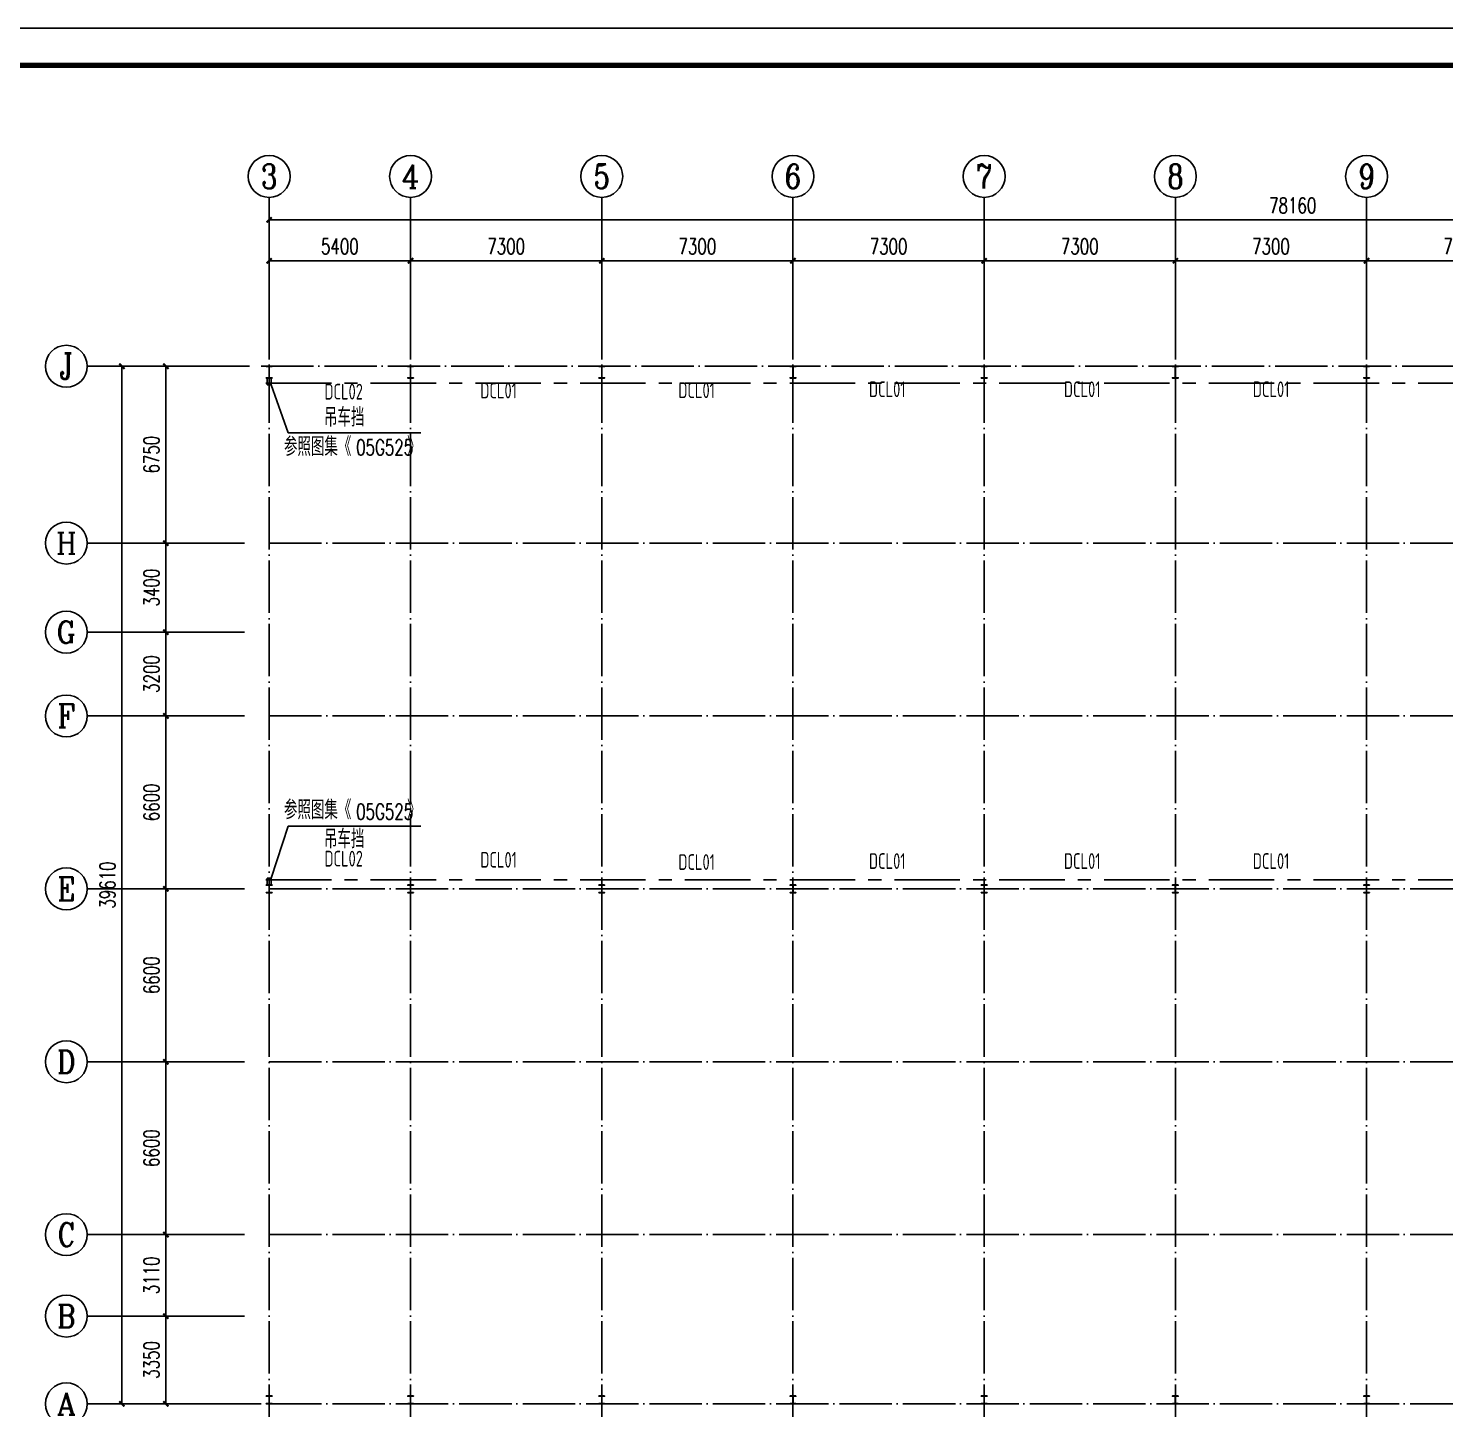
# Model space of a CAD drawing. Extents: x -89996 to 1006241, y -2176 to 440573.
# Drawn here: x 797572 to 851649, y 119899 to 172594 of the extents above; entities that cross this region are included whole.
import ezdxf
from ezdxf.enums import TextEntityAlignment as Align

# ---------------------------------------------------------------- set-up
doc = ezdxf.new("R2010")
doc.units = 0
doc.header["$LTSCALE"] = 1000
doc.header["$MEASUREMENT"] = 0
doc.linetypes.add('CENTERX2', pattern=[4, 2.5, -0.5, 0.5, -0.5])
doc.linetypes.add('DOTE', pattern=[2.42, 2, -0.2, 0.02, -0.2])
for name, color, linetype in [('AXIS', 3, 'Continuous'), ('AXIS_TEXT', 7, 'Continuous'), ('DOTE', 1, 'DOTE'), ('GZ', 50, 'Continuous'), ('NUM', 7, 'Continuous'), ('PUB_TEXT', 7, 'Continuous'), ('PUB_TITLE', 4, 'Continuous'), ('WALL', 9, 'Continuous')]:
    doc.layers.add(name, color=color, linetype=linetype)
doc.styles.add('_TCH_AXIS', font='COMPLEX', dxfattribs={"bigfont": 'GBCBIG'})
doc.styles.add('_TCH_DIM', font='SIMPLEX', dxfattribs={"bigfont": 'GBCBIG'})
doc.styles.add('_TCH_DIM_T3', font='SIMPLEX', dxfattribs={"width": 0.705882, "bigfont": 'GBCBIG'})
doc.styles.add('COMPLEX', font='COMPLEX')
doc.styles.add('TSSD_Norm', font='tssdeng.shx', dxfattribs={"bigfont": 'hztxt.shx'})
doc.dimstyles.new('_TCH_ARCH&&200', dxfattribs={"dimtxt": 595, "dimasz": 200, "dimexe": 500, "dimexo": 600, "dimgap": 252.5, "dimtad": 1, "dimdec": 0, "dimzin": 0, "dimdsep": 46, "dimtxsty": '_TCH_DIM_T3', "dimblk": 'ARCHTICK', "dimcen": 0.09, "dimclrt": 7, "dimazin": 2, "dimtfac": 1, "dimtdec": 0, "dimtix": 1, "dimtmove": 2, "dimatfit": 3, "dimfxl": 0, "dimtolj": 1, "dimtzin": 0, "dimarcsym": 0})
doc.dimstyles.new('TCH-200-1', dxfattribs={"dimtxt": 595, "dimasz": 200, "dimexe": 500, "dimexo": 600, "dimgap": 252.5, "dimtad": 1, "dimdec": 0, "dimzin": 0, "dimdsep": 46, "dimtxsty": '_TCH_DIM_T3', "dimblk": 'ARCHTICK', "dimcen": 0.09, "dimclrd": 3, "dimclre": 3, "dimclrt": 7, "dimazin": 2, "dimtfac": 1, "dimtdec": 0, "dimtix": 1, "dimtmove": 2, "dimatfit": 3, "dimfxl": 0, "dimtolj": 1, "dimtzin": 0, "dimarcsym": 0})

# ---------------------------------------------------------------- blocks, each defined once
blk = doc.blocks.new('_ArchTick')
at = {"color": 0, "linetype": 'ByBlock', "const_width": 0.4}
blk.add_lwpolyline([(-0.5, -0.5), (0.5, 0.5)], dxfattribs=at)
blk = doc.blocks.new('*D1265')
at = {"layer": 'Defpoints', "color": 0, "transparency": 16777216}
for p in [(806621, 159693), (801145, 120083), (807061, 120083)]:
    blk.add_point(p, dxfattribs=at)
at = {"layer": 'WALL', "color": 3, "lineweight": -2, "transparency": 16777216}
for p, q in [((806021, 159693), (800645, 159693)), ((801145, 159693), (801145, 120083)), ((806461, 120083), (800645, 120083))]:
    blk.add_line(p, q, dxfattribs=at)
at = {"layer": 'WALL', "color": 3, "lineweight": -2, "transparency": 16777216, "xscale": 200, "yscale": 200, "zscale": 200}
for p, rotation in [((801145, 159693), 90), ((801145, 120083), 270)]:
    blk.add_blockref('_ArchTick', p, dxfattribs=dict(at, rotation=rotation))
at = {"layer": 'WALL', "color": 7, "transparency": 16777216, "insert": (800595, 139888), "char_height": 595, "attachment_point": 5, "rotation": 90, "style": '_TCH_DIM_T3'}
blk.add_mtext('\\A1;39610', dxfattribs=at)
blk = doc.blocks.new('*D1268')
at = {"layer": 'Defpoints', "color": 0, "transparency": 16777216}
for p in [(806767, 165281), (806767, 159793), (884927, 160033)]:
    blk.add_point(p, dxfattribs=at)
at = {"layer": 'WALL', "color": 3, "lineweight": -2, "transparency": 16777216}
for p, q in [((806767, 160393), (806767, 165781)), ((884927, 160633), (884927, 165781)), ((884927, 165281), (806767, 165281))]:
    blk.add_line(p, q, dxfattribs=at)
at = {"layer": 'WALL', "color": 3, "lineweight": -2, "transparency": 16777216, "xscale": 200, "yscale": 200, "zscale": 200, "rotation": 180}
blk.add_blockref('_ArchTick', (806767, 165281), dxfattribs=at)
at = {"layer": 'WALL', "color": 3, "lineweight": -2, "transparency": 16777216, "xscale": 200, "yscale": 200, "zscale": 200}
blk.add_blockref('_ArchTick', (884927, 165281), dxfattribs=at)
at = {"layer": 'WALL', "color": 7, "transparency": 16777216, "insert": (845847, 165831), "char_height": 595, "attachment_point": 5, "style": '_TCH_DIM_T3'}
blk.add_mtext('\\A1;78160', dxfattribs=at)
blk = doc.blocks.new('*D2733')
at = {"layer": 'AXIS', "color": 0, "lineweight": -2, "transparency": 16777216}
for p, q in [((805221, 123433), (802324, 123433)), ((802824, 120083), (802824, 123433)), ((805221, 120083), (802324, 120083))]:
    blk.add_line(p, q, dxfattribs=at)
at = {"layer": 'Defpoints', "color": 0, "transparency": 16777216}
for p in [(802824, 123433), (805821, 123433), (805821, 120083)]:
    blk.add_point(p, dxfattribs=at)
at = {"layer": 'AXIS', "color": 0, "lineweight": -2, "transparency": 16777216, "xscale": 200, "yscale": 200, "zscale": 200}
for p, rotation in [((802824, 123433), 90), ((802824, 120083), 270)]:
    blk.add_blockref('_ArchTick', p, dxfattribs=dict(at, rotation=rotation))
at = {"layer": 'AXIS', "color": 7, "transparency": 16777216, "insert": (802274, 121758), "char_height": 595, "attachment_point": 5, "rotation": 90, "style": '_TCH_DIM_T3'}
blk.add_mtext('\\A1;3350', dxfattribs=at)
blk = doc.blocks.new('*D2734')
at = {"layer": 'AXIS', "color": 0, "lineweight": -2, "transparency": 16777216}
for p, q in [((805221, 126543), (802324, 126543)), ((802824, 123433), (802824, 126543)), ((805221, 123433), (802324, 123433))]:
    blk.add_line(p, q, dxfattribs=at)
at = {"layer": 'Defpoints', "color": 0, "transparency": 16777216}
for p in [(802824, 126543), (805821, 126543), (805821, 123433)]:
    blk.add_point(p, dxfattribs=at)
at = {"layer": 'AXIS', "color": 0, "lineweight": -2, "transparency": 16777216, "xscale": 200, "yscale": 200, "zscale": 200}
for p, rotation in [((802824, 126543), 90), ((802824, 123433), 270)]:
    blk.add_blockref('_ArchTick', p, dxfattribs=dict(at, rotation=rotation))
at = {"layer": 'AXIS', "color": 7, "transparency": 16777216, "insert": (802274, 124988), "char_height": 595, "attachment_point": 5, "rotation": 90, "style": '_TCH_DIM_T3'}
blk.add_mtext('\\A1;3110', dxfattribs=at)
blk = doc.blocks.new('*D2735')
at = {"layer": 'AXIS', "color": 0, "lineweight": -2, "transparency": 16777216}
for p, q in [((805221, 133143), (802324, 133143)), ((802824, 126543), (802824, 133143)), ((805221, 126543), (802324, 126543))]:
    blk.add_line(p, q, dxfattribs=at)
at = {"layer": 'Defpoints', "color": 0, "transparency": 16777216}
for p in [(802824, 133143), (805821, 133143), (805821, 126543)]:
    blk.add_point(p, dxfattribs=at)
at = {"layer": 'AXIS', "color": 0, "lineweight": -2, "transparency": 16777216, "xscale": 200, "yscale": 200, "zscale": 200}
for p, rotation in [((802824, 133143), 90), ((802824, 126543), 270)]:
    blk.add_blockref('_ArchTick', p, dxfattribs=dict(at, rotation=rotation))
at = {"layer": 'AXIS', "color": 7, "transparency": 16777216, "insert": (802274, 129843), "char_height": 595, "attachment_point": 5, "rotation": 90, "style": '_TCH_DIM_T3'}
blk.add_mtext('\\A1;6600', dxfattribs=at)
blk = doc.blocks.new('*D2736')
at = {"layer": 'AXIS', "color": 0, "lineweight": -2, "transparency": 16777216}
for p, q in [((805221, 139743), (802324, 139743)), ((802824, 133143), (802824, 139743)), ((805221, 133143), (802324, 133143))]:
    blk.add_line(p, q, dxfattribs=at)
at = {"layer": 'Defpoints', "color": 0, "transparency": 16777216}
for p in [(802824, 139743), (805821, 139743), (805821, 133143)]:
    blk.add_point(p, dxfattribs=at)
at = {"layer": 'AXIS', "color": 0, "lineweight": -2, "transparency": 16777216, "xscale": 200, "yscale": 200, "zscale": 200}
for p, rotation in [((802824, 139743), 90), ((802824, 133143), 270)]:
    blk.add_blockref('_ArchTick', p, dxfattribs=dict(at, rotation=rotation))
at = {"layer": 'AXIS', "color": 7, "transparency": 16777216, "insert": (802274, 136443), "char_height": 595, "attachment_point": 5, "rotation": 90, "style": '_TCH_DIM_T3'}
blk.add_mtext('\\A1;6600', dxfattribs=at)
blk = doc.blocks.new('*D2737')
at = {"layer": 'AXIS', "color": 0, "lineweight": -2, "transparency": 16777216}
for p, q in [((805221, 146343), (802324, 146343)), ((802824, 139743), (802824, 146343)), ((805221, 139743), (802324, 139743))]:
    blk.add_line(p, q, dxfattribs=at)
at = {"layer": 'Defpoints', "color": 0, "transparency": 16777216}
for p in [(802824, 146343), (805821, 146343), (805821, 139743)]:
    blk.add_point(p, dxfattribs=at)
at = {"layer": 'AXIS', "color": 0, "lineweight": -2, "transparency": 16777216, "xscale": 200, "yscale": 200, "zscale": 200}
for p, rotation in [((802824, 146343), 90), ((802824, 139743), 270)]:
    blk.add_blockref('_ArchTick', p, dxfattribs=dict(at, rotation=rotation))
at = {"layer": 'AXIS', "color": 7, "transparency": 16777216, "insert": (802274, 143043), "char_height": 595, "attachment_point": 5, "rotation": 90, "style": '_TCH_DIM_T3'}
blk.add_mtext('\\A1;6600', dxfattribs=at)
blk = doc.blocks.new('*D2738')
at = {"layer": 'AXIS', "color": 0, "lineweight": -2, "transparency": 16777216}
for p, q in [((805221, 149543), (802324, 149543)), ((802824, 146343), (802824, 149543)), ((805221, 146343), (802324, 146343))]:
    blk.add_line(p, q, dxfattribs=at)
at = {"layer": 'Defpoints', "color": 0, "transparency": 16777216}
for p in [(802824, 149543), (805821, 149543), (805821, 146343)]:
    blk.add_point(p, dxfattribs=at)
at = {"layer": 'AXIS', "color": 0, "lineweight": -2, "transparency": 16777216, "xscale": 200, "yscale": 200, "zscale": 200}
for p, rotation in [((802824, 149543), 90), ((802824, 146343), 270)]:
    blk.add_blockref('_ArchTick', p, dxfattribs=dict(at, rotation=rotation))
at = {"layer": 'AXIS', "color": 7, "transparency": 16777216, "insert": (802274, 147943), "char_height": 595, "attachment_point": 5, "rotation": 90, "style": '_TCH_DIM_T3'}
blk.add_mtext('\\A1;3200', dxfattribs=at)
blk = doc.blocks.new('*D2739')
at = {"layer": 'AXIS', "color": 0, "lineweight": -2, "transparency": 16777216}
for p, q in [((805221, 152943), (802324, 152943)), ((802824, 149543), (802824, 152943)), ((805221, 149543), (802324, 149543))]:
    blk.add_line(p, q, dxfattribs=at)
at = {"layer": 'Defpoints', "color": 0, "transparency": 16777216}
for p in [(802824, 152943), (805821, 152943), (805821, 149543)]:
    blk.add_point(p, dxfattribs=at)
at = {"layer": 'AXIS', "color": 0, "lineweight": -2, "transparency": 16777216, "xscale": 200, "yscale": 200, "zscale": 200}
for p, rotation in [((802824, 152943), 90), ((802824, 149543), 270)]:
    blk.add_blockref('_ArchTick', p, dxfattribs=dict(at, rotation=rotation))
at = {"layer": 'AXIS', "color": 7, "transparency": 16777216, "insert": (802274, 151243), "char_height": 595, "attachment_point": 5, "rotation": 90, "style": '_TCH_DIM_T3'}
blk.add_mtext('\\A1;3400', dxfattribs=at)
blk = doc.blocks.new('*D2740')
at = {"layer": 'AXIS', "color": 0, "lineweight": -2, "transparency": 16777216}
for p, q in [((805221, 159693), (802324, 159693)), ((802824, 152943), (802824, 159693)), ((805221, 152943), (802324, 152943))]:
    blk.add_line(p, q, dxfattribs=at)
at = {"layer": 'Defpoints', "color": 0, "transparency": 16777216}
for p in [(802824, 159693), (805821, 159693), (805821, 152943)]:
    blk.add_point(p, dxfattribs=at)
at = {"layer": 'AXIS', "color": 0, "lineweight": -2, "transparency": 16777216, "xscale": 200, "yscale": 200, "zscale": 200}
for p, rotation in [((802824, 159693), 90), ((802824, 152943), 270)]:
    blk.add_blockref('_ArchTick', p, dxfattribs=dict(at, rotation=rotation))
at = {"layer": 'AXIS', "color": 7, "transparency": 16777216, "insert": (802274, 156318), "char_height": 595, "attachment_point": 5, "rotation": 90, "style": '_TCH_DIM_T3'}
blk.add_mtext('\\A1;6750', dxfattribs=at)
blk = doc.blocks.new('*D2741')
at = {"layer": 'AXIS', "color": 0, "lineweight": -2, "transparency": 16777216}
for p, q in [((806767, 161269), (806767, 164219)), ((812167, 161269), (812167, 164219)), ((806767, 163719), (812167, 163719))]:
    blk.add_line(p, q, dxfattribs=at)
at = {"layer": 'Defpoints', "color": 0, "transparency": 16777216}
for p in [(812167, 163719), (806767, 160669), (812167, 160669)]:
    blk.add_point(p, dxfattribs=at)
at = {"layer": 'AXIS', "color": 0, "lineweight": -2, "transparency": 16777216, "xscale": 200, "yscale": 200, "zscale": 200, "rotation": 180}
blk.add_blockref('_ArchTick', (806767, 163719), dxfattribs=at)
at = {"layer": 'AXIS', "color": 0, "lineweight": -2, "transparency": 16777216, "xscale": 200, "yscale": 200, "zscale": 200}
blk.add_blockref('_ArchTick', (812167, 163719), dxfattribs=at)
at = {"layer": 'AXIS', "color": 7, "transparency": 16777216, "insert": (809467, 164269), "char_height": 595, "attachment_point": 5, "style": '_TCH_DIM_T3'}
blk.add_mtext('\\A1;5400', dxfattribs=at)
blk = doc.blocks.new('*D2742')
at = {"layer": 'AXIS', "color": 0, "lineweight": -2, "transparency": 16777216}
for p, q in [((812167, 161269), (812167, 164219)), ((819467, 161269), (819467, 164219)), ((812167, 163719), (819467, 163719))]:
    blk.add_line(p, q, dxfattribs=at)
at = {"layer": 'Defpoints', "color": 0, "transparency": 16777216}
for p in [(819467, 163719), (812167, 160669), (819467, 160669)]:
    blk.add_point(p, dxfattribs=at)
at = {"layer": 'AXIS', "color": 0, "lineweight": -2, "transparency": 16777216, "xscale": 200, "yscale": 200, "zscale": 200, "rotation": 180}
blk.add_blockref('_ArchTick', (812167, 163719), dxfattribs=at)
at = {"layer": 'AXIS', "color": 0, "lineweight": -2, "transparency": 16777216, "xscale": 200, "yscale": 200, "zscale": 200}
blk.add_blockref('_ArchTick', (819467, 163719), dxfattribs=at)
at = {"layer": 'AXIS', "color": 7, "transparency": 16777216, "insert": (815817, 164269), "char_height": 595, "attachment_point": 5, "style": '_TCH_DIM_T3'}
blk.add_mtext('\\A1;7300', dxfattribs=at)
blk = doc.blocks.new('*D2743')
at = {"layer": 'AXIS', "color": 0, "lineweight": -2, "transparency": 16777216}
for p, q in [((819467, 161269), (819467, 164219)), ((826767, 161269), (826767, 164219)), ((819467, 163719), (826767, 163719))]:
    blk.add_line(p, q, dxfattribs=at)
at = {"layer": 'Defpoints', "color": 0, "transparency": 16777216}
for p in [(826767, 163719), (819467, 160669), (826767, 160669)]:
    blk.add_point(p, dxfattribs=at)
at = {"layer": 'AXIS', "color": 0, "lineweight": -2, "transparency": 16777216, "xscale": 200, "yscale": 200, "zscale": 200, "rotation": 180}
blk.add_blockref('_ArchTick', (819467, 163719), dxfattribs=at)
at = {"layer": 'AXIS', "color": 0, "lineweight": -2, "transparency": 16777216, "xscale": 200, "yscale": 200, "zscale": 200}
blk.add_blockref('_ArchTick', (826767, 163719), dxfattribs=at)
at = {"layer": 'AXIS', "color": 7, "transparency": 16777216, "insert": (823117, 164269), "char_height": 595, "attachment_point": 5, "style": '_TCH_DIM_T3'}
blk.add_mtext('\\A1;7300', dxfattribs=at)
blk = doc.blocks.new('*D2744')
at = {"layer": 'AXIS', "color": 0, "lineweight": -2, "transparency": 16777216}
for p, q in [((826767, 161269), (826767, 164219)), ((834067, 161269), (834067, 164219)), ((826767, 163719), (834067, 163719))]:
    blk.add_line(p, q, dxfattribs=at)
at = {"layer": 'Defpoints', "color": 0, "transparency": 16777216}
for p in [(834067, 163719), (826767, 160669), (834067, 160669)]:
    blk.add_point(p, dxfattribs=at)
at = {"layer": 'AXIS', "color": 0, "lineweight": -2, "transparency": 16777216, "xscale": 200, "yscale": 200, "zscale": 200, "rotation": 180}
blk.add_blockref('_ArchTick', (826767, 163719), dxfattribs=at)
at = {"layer": 'AXIS', "color": 0, "lineweight": -2, "transparency": 16777216, "xscale": 200, "yscale": 200, "zscale": 200}
blk.add_blockref('_ArchTick', (834067, 163719), dxfattribs=at)
at = {"layer": 'AXIS', "color": 7, "transparency": 16777216, "insert": (830417, 164269), "char_height": 595, "attachment_point": 5, "style": '_TCH_DIM_T3'}
blk.add_mtext('\\A1;7300', dxfattribs=at)
blk = doc.blocks.new('*D2745')
at = {"layer": 'AXIS', "color": 0, "lineweight": -2, "transparency": 16777216}
for p, q in [((834067, 161269), (834067, 164219)), ((841367, 161269), (841367, 164219)), ((834067, 163719), (841367, 163719))]:
    blk.add_line(p, q, dxfattribs=at)
at = {"layer": 'Defpoints', "color": 0, "transparency": 16777216}
for p in [(841367, 163719), (834067, 160669), (841367, 160669)]:
    blk.add_point(p, dxfattribs=at)
at = {"layer": 'AXIS', "color": 0, "lineweight": -2, "transparency": 16777216, "xscale": 200, "yscale": 200, "zscale": 200, "rotation": 180}
blk.add_blockref('_ArchTick', (834067, 163719), dxfattribs=at)
at = {"layer": 'AXIS', "color": 0, "lineweight": -2, "transparency": 16777216, "xscale": 200, "yscale": 200, "zscale": 200}
blk.add_blockref('_ArchTick', (841367, 163719), dxfattribs=at)
at = {"layer": 'AXIS', "color": 7, "transparency": 16777216, "insert": (837717, 164269), "char_height": 595, "attachment_point": 5, "style": '_TCH_DIM_T3'}
blk.add_mtext('\\A1;7300', dxfattribs=at)
blk = doc.blocks.new('*D2746')
at = {"layer": 'AXIS', "color": 0, "lineweight": -2, "transparency": 16777216}
for p, q in [((841367, 161269), (841367, 164219)), ((848667, 161269), (848667, 164219)), ((841367, 163719), (848667, 163719))]:
    blk.add_line(p, q, dxfattribs=at)
at = {"layer": 'Defpoints', "color": 0, "transparency": 16777216}
for p in [(848667, 163719), (841367, 160669), (848667, 160669)]:
    blk.add_point(p, dxfattribs=at)
at = {"layer": 'AXIS', "color": 0, "lineweight": -2, "transparency": 16777216, "xscale": 200, "yscale": 200, "zscale": 200, "rotation": 180}
blk.add_blockref('_ArchTick', (841367, 163719), dxfattribs=at)
at = {"layer": 'AXIS', "color": 0, "lineweight": -2, "transparency": 16777216, "xscale": 200, "yscale": 200, "zscale": 200}
blk.add_blockref('_ArchTick', (848667, 163719), dxfattribs=at)
at = {"layer": 'AXIS', "color": 7, "transparency": 16777216, "insert": (845017, 164269), "char_height": 595, "attachment_point": 5, "style": '_TCH_DIM_T3'}
blk.add_mtext('\\A1;7300', dxfattribs=at)
blk = doc.blocks.new('*D2747')
at = {"layer": 'AXIS', "color": 0, "lineweight": -2, "transparency": 16777216}
for p, q in [((848667, 161269), (848667, 164219)), ((855967, 161269), (855967, 164219)), ((848667, 163719), (855967, 163719))]:
    blk.add_line(p, q, dxfattribs=at)
at = {"layer": 'Defpoints', "color": 0, "transparency": 16777216}
for p in [(855967, 163719), (848667, 160669), (855967, 160669)]:
    blk.add_point(p, dxfattribs=at)
at = {"layer": 'AXIS', "color": 0, "lineweight": -2, "transparency": 16777216, "xscale": 200, "yscale": 200, "zscale": 200, "rotation": 180}
blk.add_blockref('_ArchTick', (848667, 163719), dxfattribs=at)
at = {"layer": 'AXIS', "color": 0, "lineweight": -2, "transparency": 16777216, "xscale": 200, "yscale": 200, "zscale": 200}
blk.add_blockref('_ArchTick', (855967, 163719), dxfattribs=at)
at = {"layer": 'AXIS', "color": 7, "transparency": 16777216, "insert": (852317, 164269), "char_height": 595, "attachment_point": 5, "style": '_TCH_DIM_T3'}
blk.add_mtext('\\A1;7300', dxfattribs=at)
blk = doc.blocks.new('_AXISO')
blk.add_circle((0, 0), 0.5)
at = {"layer": 'AXIS_TEXT', "style": 'COMPLEX', "width": 1.041667}
blk.add_attdef('A', text='', height=0.56, dxfattribs=at).set_placement((-0.25, -0.28), (0.25, -0.28), align=Align.FIT)

msp = doc.modelspace()

# ---------------------------------------------------------------- linework, layer by layer
at = {"color": 6, "linetype": 'CENTERX2'}
for p, q in [((806641.94, 159052.28), (884926.94, 159052.28)), ((806641.94, 140091.12), (884926.94, 140091.12))]:
    msp.add_line(p, q, dxfattribs=at)
for points in [[(806686.25, 158984.13), (806847.63, 158984.13), (806847.63, 159242.68), (806686.25, 159242.68)], [(806686.25, 140151.49), (806847.63, 140151.49), (806847.63, 139892.94), (806686.25, 139892.94)]]:
    msp.add_lwpolyline(points, close=True)
at = {"layer": 'AXIS'}
for p, q in [((806766.94, 160669.47), (806766.94, 166140.88)), ((812166.94, 160669.47), (812166.94, 166140.88)), ((819466.94, 160669.47), (819466.94, 166140.88)), ((826766.94, 160669.47), (826766.94, 166140.88)), ((834066.94, 160669.47), (834066.94, 166140.88)), ((841366.94, 160669.47), (841366.94, 166140.88)), ((848666.94, 160669.47), (848666.94, 166140.88)), ((805820.94, 159692.68), (799823.51, 159692.68)), ((806847.63, 158984.13), (807496.28, 157152.24)), ((807496.28, 157152.24), (812561.49, 157152.24)), ((805820.94, 152942.68), (799823.51, 152942.68)), ((805820.94, 149542.68), (799823.51, 149542.68)), ((805820.94, 146342.68), (799823.51, 146342.68)), ((806847.63, 140151.49), (807496.28, 142133.39)), ((807496.28, 142133.39), (812561.49, 142133.39)), ((805820.94, 139742.68), (799823.51, 139742.68)), ((805820.94, 133142.68), (799823.51, 133142.68)), ((805820.94, 126542.68), (799823.51, 126542.68)), ((805820.94, 123432.68), (799823.51, 123432.68)), ((805820.94, 120082.68), (799823.51, 120082.68))]:
    msp.add_line(p, q, dxfattribs=at)
at = {"layer": 'DOTE'}
for p, q in [((806766.94, 118815.9), (806766.94, 160669.47)), ((812166.94, 118815.9), (812166.94, 160669.47)), ((819466.94, 118815.9), (819466.94, 160669.47)), ((826766.94, 118815.9), (826766.94, 160669.47)), ((834066.94, 118815.9), (834066.94, 160669.47)), ((841366.94, 118815.9), (841366.94, 160669.47)), ((848666.94, 118815.9), (848666.94, 160669.47)), ((806460.94, 159692.68), (885926.94, 159692.68)), ((806766.94, 152942.68), (886166.94, 152942.68)), ((806766.94, 146342.68), (886166.94, 146342.68)), ((806766.94, 139742.68), (886166.94, 139742.68)), ((806766.94, 133142.68), (886166.94, 133142.68)), ((806766.94, 126542.68), (886166.94, 126542.68)), ((806766.94, 120082.68), (886166.94, 120082.68))]:
    msp.add_line(p, q, dxfattribs=at)
at = {"layer": 'GZ'}
for points in [[(806876.94, 159692.68), (806656.94, 159692.68), (806656.94, 159682.68), (806760.09, 159682.68), (806763.94, 159677.68), (806763.94, 159257.33), (806760.09, 159252.68), (806656.94, 159252.68), (806656.94, 159242.68), (806876.94, 159242.68), (806876.94, 159252.68), (806773.94, 159252.68), (806769.94, 159257.17), (806769.94, 159677.68), (806773.94, 159682.68), (806876.94, 159682.68), (806876.94, 159692.68)], [(812276.94, 159692.68), (812056.94, 159692.68), (812056.94, 159682.68), (812160.09, 159682.68), (812163.94, 159677.68), (812163.94, 159257.33), (812160.09, 159252.68), (812056.94, 159252.68), (812056.94, 159242.68), (812276.94, 159242.68), (812276.94, 159252.68), (812173.94, 159252.68), (812169.94, 159257.17), (812169.94, 159677.68), (812173.94, 159682.68), (812276.94, 159682.68), (812276.94, 159692.68)], [(819576.94, 159692.68), (819356.94, 159692.68), (819356.94, 159682.68), (819460.09, 159682.68), (819463.94, 159677.68), (819463.94, 159257.33), (819460.09, 159252.68), (819356.94, 159252.68), (819356.94, 159242.68), (819576.94, 159242.68), (819576.94, 159252.68), (819473.94, 159252.68), (819469.94, 159257.17), (819469.94, 159677.68), (819473.94, 159682.68), (819576.94, 159682.68), (819576.94, 159692.68)], [(826876.94, 159692.68), (826656.94, 159692.68), (826656.94, 159682.68), (826760.09, 159682.68), (826763.94, 159677.68), (826763.94, 159257.33), (826760.09, 159252.68), (826656.94, 159252.68), (826656.94, 159242.68), (826876.94, 159242.68), (826876.94, 159252.68), (826773.94, 159252.68), (826769.94, 159257.17), (826769.94, 159677.68), (826773.94, 159682.68), (826876.94, 159682.68), (826876.94, 159692.68)], [(834176.94, 159692.68), (833956.94, 159692.68), (833956.94, 159682.68), (834060.09, 159682.68), (834063.94, 159677.68), (834063.94, 159257.33), (834060.09, 159252.68), (833956.94, 159252.68), (833956.94, 159242.68), (834176.94, 159242.68), (834176.94, 159252.68), (834073.94, 159252.68), (834069.94, 159257.17), (834069.94, 159677.68), (834073.94, 159682.68), (834176.94, 159682.68), (834176.94, 159692.68)], [(841476.94, 159692.68), (841256.94, 159692.68), (841256.94, 159682.68), (841360.09, 159682.68), (841363.94, 159677.68), (841363.94, 159257.33), (841360.09, 159252.68), (841256.94, 159252.68), (841256.94, 159242.68), (841476.94, 159242.68), (841476.94, 159252.68), (841373.94, 159252.68), (841369.94, 159257.17), (841369.94, 159677.68), (841373.94, 159682.68), (841476.94, 159682.68), (841476.94, 159692.68)], [(848776.94, 159692.68), (848556.94, 159692.68), (848556.94, 159682.68), (848660.09, 159682.68), (848663.94, 159677.68), (848663.94, 159257.33), (848660.09, 159252.68), (848556.94, 159252.68), (848556.94, 159242.68), (848776.94, 159242.68), (848776.94, 159252.68), (848673.94, 159252.68), (848669.94, 159257.17), (848669.94, 159677.68), (848673.94, 159682.68), (848776.94, 159682.68), (848776.94, 159692.68)], [(806876.94, 139892.94), (806656.94, 139892.94), (806656.94, 139882.94), (806760.09, 139882.94), (806763.94, 139877.94), (806763.94, 139607.59), (806760.09, 139602.94), (806656.94, 139602.94), (806656.94, 139592.94), (806876.94, 139592.94), (806876.94, 139602.94), (806773.94, 139602.94), (806769.94, 139607.43), (806769.94, 139877.94), (806773.94, 139882.94), (806876.94, 139882.94), (806876.94, 139892.94)], [(812276.94, 139892.94), (812056.94, 139892.94), (812056.94, 139882.94), (812160.09, 139882.94), (812163.94, 139877.94), (812163.94, 139607.59), (812160.09, 139602.94), (812056.94, 139602.94), (812056.94, 139592.94), (812276.94, 139592.94), (812276.94, 139602.94), (812173.94, 139602.94), (812169.94, 139607.43), (812169.94, 139877.94), (812173.94, 139882.94), (812276.94, 139882.94), (812276.94, 139892.94)], [(819576.94, 139892.94), (819356.94, 139892.94), (819356.94, 139882.94), (819460.09, 139882.94), (819463.94, 139877.94), (819463.94, 139607.59), (819460.09, 139602.94), (819356.94, 139602.94), (819356.94, 139592.94), (819576.94, 139592.94), (819576.94, 139602.94), (819473.94, 139602.94), (819469.94, 139607.43), (819469.94, 139877.94), (819473.94, 139882.94), (819576.94, 139882.94), (819576.94, 139892.94)], [(826876.94, 139892.94), (826656.94, 139892.94), (826656.94, 139882.94), (826760.09, 139882.94), (826763.94, 139877.94), (826763.94, 139607.59), (826760.09, 139602.94), (826656.94, 139602.94), (826656.94, 139592.94), (826876.94, 139592.94), (826876.94, 139602.94), (826773.94, 139602.94), (826769.94, 139607.43), (826769.94, 139877.94), (826773.94, 139882.94), (826876.94, 139882.94), (826876.94, 139892.94)], [(834176.94, 139892.94), (833956.94, 139892.94), (833956.94, 139882.94), (834060.09, 139882.94), (834063.94, 139877.94), (834063.94, 139607.59), (834060.09, 139602.94), (833956.94, 139602.94), (833956.94, 139592.94), (834176.94, 139592.94), (834176.94, 139602.94), (834073.94, 139602.94), (834069.94, 139607.43), (834069.94, 139877.94), (834073.94, 139882.94), (834176.94, 139882.94), (834176.94, 139892.94)], [(841476.94, 139892.94), (841256.94, 139892.94), (841256.94, 139882.94), (841360.09, 139882.94), (841363.94, 139877.94), (841363.94, 139607.59), (841360.09, 139602.94), (841256.94, 139602.94), (841256.94, 139592.94), (841476.94, 139592.94), (841476.94, 139602.94), (841373.94, 139602.94), (841369.94, 139607.43), (841369.94, 139877.94), (841373.94, 139882.94), (841476.94, 139882.94), (841476.94, 139892.94)], [(848776.94, 139892.94), (848556.94, 139892.94), (848556.94, 139882.94), (848660.09, 139882.94), (848663.94, 139877.94), (848663.94, 139607.59), (848660.09, 139602.94), (848556.94, 139602.94), (848556.94, 139592.94), (848776.94, 139592.94), (848776.94, 139602.94), (848673.94, 139602.94), (848669.94, 139607.43), (848669.94, 139877.94), (848673.94, 139882.94), (848776.94, 139882.94), (848776.94, 139892.94)], [(806876.94, 120382.68), (806656.94, 120382.68), (806656.94, 120372.68), (806760.09, 120372.68), (806763.94, 120367.68), (806763.94, 120097.33), (806760.09, 120092.68), (806656.94, 120092.68), (806656.94, 120082.68), (806876.94, 120082.68), (806876.94, 120092.68), (806773.94, 120092.68), (806769.94, 120097.17), (806769.94, 120367.68), (806773.94, 120372.68), (806876.94, 120372.68), (806876.94, 120382.68)], [(812276.94, 120382.68), (812056.94, 120382.68), (812056.94, 120372.68), (812160.09, 120372.68), (812163.94, 120367.68), (812163.94, 120097.33), (812160.09, 120092.68), (812056.94, 120092.68), (812056.94, 120082.68), (812276.94, 120082.68), (812276.94, 120092.68), (812173.94, 120092.68), (812169.94, 120097.17), (812169.94, 120367.68), (812173.94, 120372.68), (812276.94, 120372.68), (812276.94, 120382.68)], [(819576.94, 120382.68), (819356.94, 120382.68), (819356.94, 120372.68), (819460.09, 120372.68), (819463.94, 120367.68), (819463.94, 120097.33), (819460.09, 120092.68), (819356.94, 120092.68), (819356.94, 120082.68), (819576.94, 120082.68), (819576.94, 120092.68), (819473.94, 120092.68), (819469.94, 120097.17), (819469.94, 120367.68), (819473.94, 120372.68), (819576.94, 120372.68), (819576.94, 120382.68)], [(826876.94, 120382.68), (826656.94, 120382.68), (826656.94, 120372.68), (826760.09, 120372.68), (826763.94, 120367.68), (826763.94, 120097.33), (826760.09, 120092.68), (826656.94, 120092.68), (826656.94, 120082.68), (826876.94, 120082.68), (826876.94, 120092.68), (826773.94, 120092.68), (826769.94, 120097.17), (826769.94, 120367.68), (826773.94, 120372.68), (826876.94, 120372.68), (826876.94, 120382.68)], [(834176.94, 120382.68), (833956.94, 120382.68), (833956.94, 120372.68), (834060.09, 120372.68), (834063.94, 120367.68), (834063.94, 120097.33), (834060.09, 120092.68), (833956.94, 120092.68), (833956.94, 120082.68), (834176.94, 120082.68), (834176.94, 120092.68), (834073.94, 120092.68), (834069.94, 120097.17), (834069.94, 120367.68), (834073.94, 120372.68), (834176.94, 120372.68), (834176.94, 120382.68)], [(841476.94, 120382.68), (841256.94, 120382.68), (841256.94, 120372.68), (841360.09, 120372.68), (841363.94, 120367.68), (841363.94, 120097.33), (841360.09, 120092.68), (841256.94, 120092.68), (841256.94, 120082.68), (841476.94, 120082.68), (841476.94, 120092.68), (841373.94, 120092.68), (841369.94, 120097.17), (841369.94, 120367.68), (841373.94, 120372.68), (841476.94, 120372.68), (841476.94, 120382.68)], [(848776.94, 120382.68), (848556.94, 120382.68), (848556.94, 120372.68), (848660.09, 120372.68), (848663.94, 120367.68), (848663.94, 120097.33), (848660.09, 120092.68), (848556.94, 120092.68), (848556.94, 120082.68), (848776.94, 120082.68), (848776.94, 120092.68), (848673.94, 120092.68), (848669.94, 120097.17), (848669.94, 120367.68), (848673.94, 120372.68), (848776.94, 120372.68), (848776.94, 120382.68)]]:
    msp.add_lwpolyline(points, close=True, dxfattribs=at)
at = {"layer": 'PUB_TITLE'}
msp.add_lwpolyline([(790463.87, 88593.71), (909263.87, 88593.71), (909263.87, 172593.71), (790463.87, 172593.71)], close=True, dxfattribs=at)
at = {"layer": 'PUB_TITLE', "const_width": 212.12}
msp.add_lwpolyline([(793999.23, 90007.85), (793999.23, 171179.57), (907849.73, 171179.57), (907849.73, 90007.85)], close=True, dxfattribs=at)

# ---------------------------------------------------------------- block references
at = {"layer": 'AXIS'}
ref = msp.add_blockref('_AXISO', (806766.94, 166940.88), dxfattribs=dict(at, xscale=1600, yscale=1600, zscale=1600))
ref.add_attrib('A', '3', dxfattribs={"layer": 'AXIS_TEXT', "height": 931.9, "style": '_TCH_AXIS'}).set_placement((806456.31, 166474.93), (807077.57, 166474.93), align=Align.FIT)
ref = msp.add_blockref('_AXISO', (812166.94, 166940.88), dxfattribs=dict(at, xscale=1600, yscale=1600, zscale=1600))
ref.add_attrib('A', '4', dxfattribs={"layer": 'AXIS_TEXT', "height": 890.88, "style": '_TCH_AXIS'}).set_placement((811827.56, 166495.44), (812506.33, 166495.44), align=Align.FIT)
ref = msp.add_blockref('_AXISO', (819466.94, 166940.88), dxfattribs=dict(at, xscale=1600, yscale=1600, zscale=1600))
ref.add_attrib('A', '5', dxfattribs={"layer": 'AXIS_TEXT', "height": 931.9, "style": '_TCH_AXIS'}).set_placement((819156.31, 166474.93), (819777.57, 166474.93), align=Align.FIT)
ref = msp.add_blockref('_AXISO', (826766.94, 166940.88), dxfattribs=dict(at, xscale=1600, yscale=1600, zscale=1600))
ref.add_attrib('A', '6', dxfattribs={"layer": 'AXIS_TEXT', "height": 931.9, "style": '_TCH_AXIS'}).set_placement((826456.31, 166474.93), (827077.57, 166474.93), align=Align.FIT)
ref = msp.add_blockref('_AXISO', (834066.94, 166940.88), dxfattribs=dict(at, xscale=1600, yscale=1600, zscale=1600))
ref.add_attrib('A', '7', dxfattribs={"layer": 'AXIS_TEXT', "height": 931.9, "style": '_TCH_AXIS'}).set_placement((833756.31, 166474.93), (834377.57, 166474.93), align=Align.FIT)
ref = msp.add_blockref('_AXISO', (841366.94, 166940.88), dxfattribs=dict(at, xscale=1600, yscale=1600, zscale=1600))
ref.add_attrib('A', '8', dxfattribs={"layer": 'AXIS_TEXT', "height": 931.9, "style": '_TCH_AXIS'}).set_placement((841056.31, 166474.93), (841677.57, 166474.93), align=Align.FIT)
ref = msp.add_blockref('_AXISO', (848666.94, 166940.88), dxfattribs=dict(at, xscale=1600, yscale=1600, zscale=1600))
ref.add_attrib('A', '9', dxfattribs={"layer": 'AXIS_TEXT', "height": 931.9, "style": '_TCH_AXIS'}).set_placement((848356.31, 166474.93), (848977.57, 166474.93), align=Align.FIT)
ref = msp.add_blockref('_AXISO', (799023.51, 159692.68), dxfattribs=dict(at, xscale=1600, yscale=1600, zscale=1600))
ref.add_attrib('A', 'J', dxfattribs={"layer": 'AXIS_TEXT', "height": 992.13, "style": '_TCH_AXIS'}).set_placement((798763.67, 159196.62), (799283.36, 159196.62), align=Align.FIT)
ref = msp.add_blockref('_AXISO', (799023.51, 152942.68), dxfattribs=dict(at, xscale=1600, yscale=1600, zscale=1600))
ref.add_attrib('A', 'H', dxfattribs={"layer": 'AXIS_TEXT', "height": 811.03, "style": '_TCH_AXIS'}).set_placement((798637.31, 152537.17), (799409.72, 152537.17), align=Align.FIT)
ref = msp.add_blockref('_AXISO', (799023.51, 149542.68), dxfattribs=dict(at, xscale=1600, yscale=1600, zscale=1600))
ref.add_attrib('A', 'G', dxfattribs={"layer": 'AXIS_TEXT', "height": 850.37, "style": '_TCH_AXIS'}).set_placement((798659.07, 149117.5), (799387.96, 149117.5), align=Align.FIT)
ref = msp.add_blockref('_AXISO', (799023.51, 146342.68), dxfattribs=dict(at, xscale=1600, yscale=1600, zscale=1600))
ref.add_attrib('A', 'F', dxfattribs={"layer": 'AXIS_TEXT', "height": 890.88, "style": '_TCH_AXIS'}).set_placement((798684.13, 145897.24), (799362.9, 145897.24), align=Align.FIT)
ref = msp.add_blockref('_AXISO', (799023.51, 139742.68), dxfattribs=dict(at, xscale=1600, yscale=1600, zscale=1600))
ref.add_attrib('A', 'E', dxfattribs={"layer": 'AXIS_TEXT', "height": 890.88, "style": '_TCH_AXIS'}).set_placement((798684.13, 139297.24), (799362.9, 139297.24), align=Align.FIT)
ref = msp.add_blockref('_AXISO', (799023.51, 133142.68), dxfattribs=dict(at, xscale=1600, yscale=1600, zscale=1600))
ref.add_attrib('A', 'D', dxfattribs={"layer": 'AXIS_TEXT', "height": 870.51, "style": '_TCH_AXIS'}).set_placement((798671.16, 132707.43), (799375.86, 132707.43), align=Align.FIT)
ref = msp.add_blockref('_AXISO', (799023.51, 126542.68), dxfattribs=dict(at, xscale=1600, yscale=1600, zscale=1600))
ref.add_attrib('A', 'C', dxfattribs={"layer": 'AXIS_TEXT', "height": 911.38, "style": '_TCH_AXIS'}).set_placement((798698.02, 126086.99), (799349.01, 126086.99), align=Align.FIT)
ref = msp.add_blockref('_AXISO', (799023.51, 123432.68), dxfattribs=dict(at, xscale=1600, yscale=1600, zscale=1600))
ref.add_attrib('A', 'B', dxfattribs={"layer": 'AXIS_TEXT', "height": 870.51, "style": '_TCH_AXIS'}).set_placement((798671.16, 122997.43), (799375.86, 122997.43), align=Align.FIT)
ref = msp.add_blockref('_AXISO', (799023.51, 120082.68), dxfattribs=dict(at, xscale=1600, yscale=1600, zscale=1600))
ref.add_attrib('A', 'A', dxfattribs={"layer": 'AXIS_TEXT', "height": 850.37, "style": '_TCH_AXIS'}).set_placement((798659.07, 119657.5), (799387.96, 119657.5), align=Align.FIT)

# ---------------------------------------------------------------- texts
at = {"layer": 'NUM', "style": 'TSSD_Norm', "width": 0.7}
for s, p in [('DCL02', (809612.23, 158243.42)), ('DCL01', (815528.67, 158287.05)), ('DCL01', (823088.99, 158297.96)), ('DCL01', (830367.29, 158335.26)), ('DCL01', (837810.65, 158335.26)), ('DCL01', (845023.11, 158335.26)), ('DCL02', (809612.23, 140415.37)), ('DCL01', (815528.67, 140371.74)), ('DCL01', (823088.99, 140286.23)), ('DCL01', (830367.29, 140323.53)), ('DCL01', (837810.65, 140323.53)), ('DCL01', (845023.11, 140323.53))]:
    msp.add_text(s, height=600, dxfattribs=at).set_placement(p, align=Align.BOTTOM_CENTER)
at = {"layer": 'PUB_TEXT', "style": '_TCH_DIM'}
for s, p in [('吊车挡', (808859.18, 157388.78)), ('参照图集《    》', (807332.45, 156268.78)), ('参照图集《    》', (807332.45, 142401.82)), ('吊车挡', (808859.18, 141289.71))]:
    msp.add_text(s, height=714.894, dxfattribs=at).set_placement(p)
at = {"layer": 'PUB_TEXT', "style": '_TCH_DIM', "width": 0.705882}
for p in [(810088.2, 156296.77), (810088.2, 142393.86)]:
    msp.add_text('05G525', height=595, dxfattribs=at).set_placement(p)

# ---------------------------------------------------------------- dimensions: what is measured, and where the dimension line sits
at = {"layer": 'AXIS'}
for p1, p2, distance, picture, middle in [((806766.94, 160669.47), (812166.94, 160669.47), 3050, '*D2741', (809466.94, 164269.47)), ((812166.94, 160669.47), (819466.94, 160669.47), 3050, '*D2742', (815816.94, 164269.47)), ((819466.94, 160669.47), (826766.94, 160669.47), 3050, '*D2743', (823116.94, 164269.47)), ((826766.94, 160669.47), (834066.94, 160669.47), 3050, '*D2744', (830416.94, 164269.47)), ((834066.94, 160669.47), (841366.94, 160669.47), 3050, '*D2745', (837716.94, 164269.47)), ((841366.94, 160669.47), (848666.94, 160669.47), 3050, '*D2746', (845016.94, 164269.47)), ((848666.94, 160669.47), (855966.94, 160669.47), 3050, '*D2747', (852316.94, 164269.47)), ((805820.94, 152942.68), (805820.94, 159692.68), 2997.43, '*D2740', (802273.51, 156317.68)), ((805820.94, 149542.68), (805820.94, 152942.68), 2997.43, '*D2739', (802273.51, 151242.68)), ((805820.94, 146342.68), (805820.94, 149542.68), 2997.43, '*D2738', (802273.51, 147942.68)), ((805820.94, 139742.68), (805820.94, 146342.68), 2997.43, '*D2737', (802273.51, 143042.68)), ((805820.94, 133142.68), (805820.94, 139742.68), 2997.43, '*D2736', (802273.51, 136442.68)), ((805820.94, 126542.68), (805820.94, 133142.68), 2997.43, '*D2735', (802273.51, 129842.68)), ((805820.94, 123432.68), (805820.94, 126542.68), 2997.43, '*D2734', (802273.51, 124987.68)), ((805820.94, 120082.68), (805820.94, 123432.68), 2997.43, '*D2733', (802273.51, 121757.68))]:
    dim = msp.add_aligned_dim(p1=p1, p2=p2, distance=distance, dimstyle='_TCH_ARCH&&200', dxfattribs=at)
    dim.commit()
    dim.dimension.update_dxf_attribs({"geometry": picture, "text_midpoint": middle})
at = {"layer": 'WALL'}
for base, p1, p2, angle, picture, middle in [((806766.94, 165281.3), (884926.94, 160032.68), (806766.94, 159792.68), 180, '*D1268', (845846.94, 165831.3)), ((801144.63, 120082.68), (806620.89, 159692.68), (807060.94, 120082.68), 90, '*D1265', (800594.63, 139887.68))]:
    dim = msp.add_linear_dim(base=base, p1=p1, p2=p2, angle=angle, dimstyle='TCH-200-1', dxfattribs=at)
    dim.commit()
    dim.dimension.update_dxf_attribs({"geometry": picture, "text_midpoint": middle})

doc.saveas('drawing.dxf')
